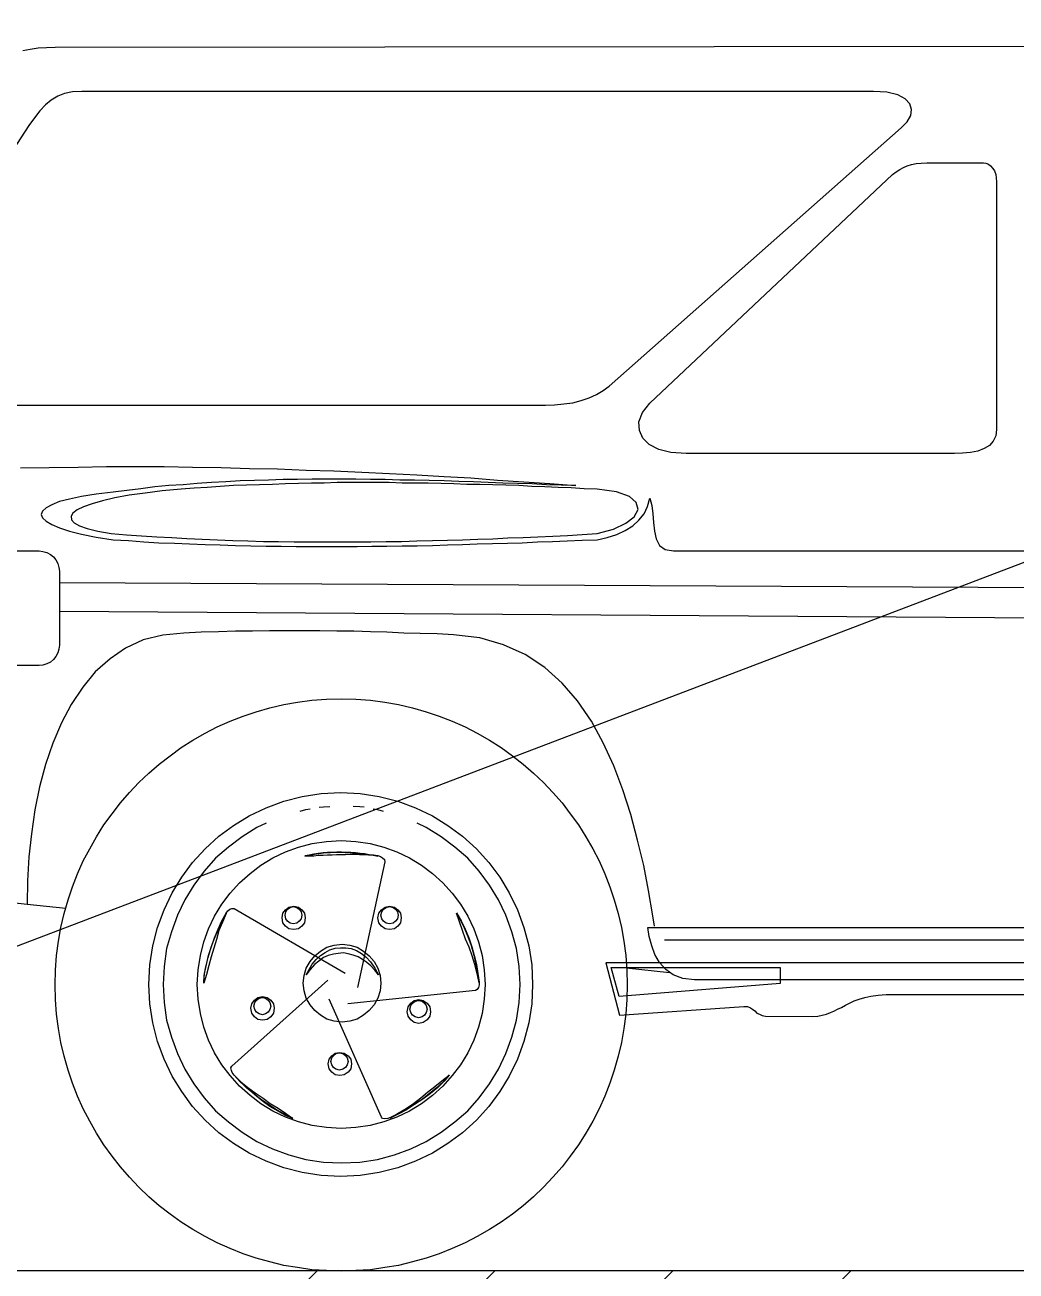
# Model space of a CAD drawing. Header units: millimetres. Extents: x 589 to 1175, y -455 to -172.
# Drawn here: x 613.425 to 614.676, y -194.237 to -192.664 of the extents above; entities that cross this region are included whole.
import ezdxf

# ---------------------------------------------------------------- set-up
doc = ezdxf.new("R2010")
doc.units = ezdxf.units.MM
for name, color, linetype in [('pohled', 4, 'Continuous'), ('SRAFA', 251, 'Continuous'), ('stafaz', 252, 'Continuous'), ('ZDIVO', 1, 'Continuous')]:
    doc.layers.add(name, color=color, linetype=linetype)

# ---------------------------------------------------------------- blocks, each defined once
blk = doc.blocks.new('A$C04E35D7F')
at = {"linetype": 'Continuous'}
for p, q in [((-38.34, 154.1), (-39.27, 153.94)), ((-37.3, 154.26), (-38.34, 154.1)), ((-36.27, 154.32), (-37.3, 154.26)), ((-35.18, 154.37), (-36.27, 154.32)), ((90.37, 154.48), (-35.18, 154.37)), ((-34.85, 148.21), (-35.67, 147.72)), ((-33.98, 148.54), (-34.85, 148.21)), ((-33, 148.76), (-33.98, 148.54)), ((-31.8, 148.81), (-33, 148.76)), ((68.12, 148.81), (-31.8, 148.81)), ((69.81, 148.7), (68.12, 148.81)), ((71.17, 148.37), (69.81, 148.7)), ((72.1, 147.88), (71.17, 148.37)), ((72.7, 147.23), (72.1, 147.88)), ((-37.09, 146.36), (-37.8, 145.48)), ((-36.38, 147.12), (-37.09, 146.36)), ((-35.67, 147.72), (-36.38, 147.12)), ((72.92, 146.52), (72.7, 147.23)), ((72.81, 145.76), (72.92, 146.52)), ((-37.8, 145.48), (-38.5, 144.5)), ((71.61, 144.23), (72.37, 144.99)), ((72.37, 144.99), (72.81, 145.76)), ((-38.5, 144.5), (-58.25, 114.29)), ((34.74, 111.62), (71.61, 144.23)), ((70.52, 138.34), (70.96, 138.67)), ((70.96, 138.67), (71.45, 138.94)), ((71.45, 138.94), (71.89, 139.21)), ((71.89, 139.21), (72.37, 139.43)), ((72.37, 139.43), (72.92, 139.59)), ((72.92, 139.59), (73.52, 139.7)), ((73.52, 139.7), (74.12, 139.76)), ((74.12, 139.76), (74.83, 139.81)), ((74.83, 139.81), (81.98, 139.81)), ((81.98, 139.81), (82.3, 139.76)), ((82.3, 139.76), (82.63, 139.65)), ((82.63, 139.65), (82.9, 139.43)), ((82.9, 139.43), (83.18, 139.1)), ((83.18, 139.1), (83.39, 138.78)), ((83.39, 138.78), (83.56, 138.34)), ((39.87, 109.49), (70.52, 138.34)), ((83.56, 138.34), (83.61, 137.9)), ((83.61, 137.9), (83.66, 137.41)), ((83.66, 137.41), (83.66, 106.16)), ((31.2, 109.81), (32.23, 110.14)), ((32.23, 110.14), (33.16, 110.58)), ((33.16, 110.58), (33.98, 111.07)), ((33.98, 111.07), (34.74, 111.62)), ((-56.67, 109.21), (26.72, 109.21)), ((26.72, 109.21), (27.87, 109.27)), ((27.87, 109.27), (29.02, 109.38)), ((29.02, 109.38), (30.16, 109.54)), ((30.16, 109.54), (31.2, 109.81)), ((38.94, 108.29), (39.87, 109.49)), ((38.51, 107.14), (38.94, 108.29)), ((38.56, 106.05), (38.51, 107.14)), ((39, 105.07), (38.56, 106.05)), ((83.66, 106.16), (83.56, 105.34)), ((39.82, 104.25), (39, 105.07)), ((41.02, 103.65), (39.82, 104.25)), ((82.74, 104.14), (82.08, 103.76)), ((83.23, 104.69), (82.74, 104.14)), ((83.56, 105.34), (83.23, 104.69)), ((42.54, 103.27), (41.02, 103.65)), ((44.45, 103.11), (42.54, 103.27)), ((78.32, 103.11), (44.45, 103.11)), ((79.36, 103.16), (78.32, 103.11)), ((80.34, 103.27), (79.36, 103.16)), ((81.27, 103.43), (80.34, 103.27)), ((82.08, 103.76), (81.27, 103.43)), ((-39.54, 101.31), (-35.94, 101.36)), ((-35.94, 101.36), (-32.29, 101.42)), ((-32.29, 101.42), (-28.69, 101.47)), ((-28.69, 101.47), (-25.03, 101.47)), ((-25.03, 101.47), (-21.43, 101.47)), ((-21.43, 101.47), (-17.83, 101.42)), ((-17.83, 101.42), (-14.23, 101.36)), ((-14.23, 101.36), (-10.64, 101.25)), ((-10.64, 101.25), (-7.09, 101.2)), ((-7.09, 101.2), (-3.49, 101.03)), ((-3.49, 101.03), (0, 100.92)), ((0, 100.92), (3.55, 100.76)), ((3.55, 100.76), (7.04, 100.6)), ((-20.83, 99.07), (-22.58, 98.91)), ((-19.03, 99.18), (-20.83, 99.07)), ((-17.23, 99.34), (-19.03, 99.18)), ((-15.43, 99.45), (-17.23, 99.34)), ((-13.63, 99.56), (-15.43, 99.45)), ((-12.65, 99.07), (-14.34, 98.96)), ((-11.84, 99.67), (-13.63, 99.56)), ((-11.02, 99.13), (-12.65, 99.07)), ((-10.03, 99.72), (-11.84, 99.67)), ((-9.38, 99.18), (-11.02, 99.13)), ((-8.24, 99.78), (-10.03, 99.72)), ((-7.74, 99.23), (-9.38, 99.18)), ((-6.38, 99.83), (-8.24, 99.78)), ((-6.11, 99.29), (-7.74, 99.23)), ((-4.58, 99.83), (-6.38, 99.83)), ((-4.47, 99.34), (-6.11, 99.29)), ((-2.73, 99.89), (-4.58, 99.83)), ((-2.84, 99.4), (-4.47, 99.34)), ((-1.2, 99.4), (-2.84, 99.4)), ((-0.87, 99.89), (-2.73, 99.89)), ((0.44, 99.45), (-1.2, 99.4)), ((0.93, 99.89), (-0.87, 99.89)), ((2.07, 99.45), (0.44, 99.45)), ((2.78, 99.89), (0.93, 99.89)), ((3.71, 99.45), (2.07, 99.45)), ((4.64, 99.83), (2.78, 99.89)), ((5.35, 99.45), (3.71, 99.45)), ((6.49, 99.83), (4.64, 99.83)), ((6.98, 99.45), (5.35, 99.45)), ((8.35, 99.78), (6.49, 99.83)), ((8.62, 99.4), (6.98, 99.45)), ((7.04, 100.6), (10.47, 100.43)), ((10.2, 99.78), (8.35, 99.78)), ((10.25, 99.4), (8.62, 99.4)), ((12.05, 99.72), (10.2, 99.78)), ((11.89, 99.4), (10.25, 99.4)), ((10.47, 100.43), (13.91, 100.22)), ((13.53, 99.34), (11.89, 99.4)), ((13.91, 99.67), (12.05, 99.72)), ((15.16, 99.29), (13.53, 99.34)), ((13.91, 100.22), (17.29, 100.05)), ((15.76, 99.61), (13.91, 99.67)), ((16.8, 99.23), (15.16, 99.29)), ((17.62, 99.56), (15.76, 99.61)), ((18.44, 99.23), (16.8, 99.23)), ((17.29, 100.05), (20.67, 99.78)), ((19.47, 99.45), (17.62, 99.56)), ((20.07, 99.18), (18.44, 99.23)), ((21.33, 99.4), (19.47, 99.45)), ((21.71, 99.13), (20.07, 99.18)), ((20.67, 99.78), (24, 99.56)), ((23.18, 99.34), (21.33, 99.4)), ((23.34, 99.07), (21.71, 99.13)), ((25.04, 99.29), (23.18, 99.34)), ((24.98, 98.96), (23.34, 99.07)), ((24, 99.56), (27.27, 99.34)), ((26.83, 99.18), (25.04, 99.29)), ((28.69, 99.13), (26.83, 99.18)), ((27.27, 99.34), (30.54, 99.07)), ((30.54, 99.07), (28.69, 99.13)), ((-31.85, 97.71), (-33.38, 97.38)), ((-30, 97.98), (-31.85, 97.71)), ((-27.87, 98.25), (-30, 97.98)), ((-27.65, 97.54), (-29.18, 97.16)), ((-26.12, 98.47), (-27.87, 98.25)), ((-25.85, 97.87), (-27.65, 97.54)), ((-24.38, 98.69), (-26.12, 98.47)), ((-23.83, 98.14), (-25.85, 97.87)), ((-22.58, 98.91), (-24.38, 98.69)), ((-21.65, 98.42), (-23.83, 98.14)), ((-19.25, 98.63), (-21.65, 98.42)), ((-17.62, 98.74), (-19.25, 98.63)), ((-15.98, 98.85), (-17.62, 98.74)), ((-14.34, 98.96), (-15.98, 98.85)), ((26.62, 98.91), (24.98, 98.96)), ((28.31, 98.85), (26.62, 98.91)), ((29.94, 98.8), (28.31, 98.85)), ((31.58, 98.69), (29.94, 98.8)), ((33.22, 98.63), (31.58, 98.69)), ((35.67, 98.31), (33.22, 98.63)), ((37.31, 97.71), (35.67, 98.31)), ((38.18, 96.94), (37.31, 97.71)), ((39.6, 96.45), (39.87, 97.49)), ((39.87, 97.49), (40.14, 96.56)), ((-36.32, 96.29), (-36.76, 95.85)), ((-35.61, 96.67), (-36.32, 96.29)), ((-34.63, 97.05), (-35.61, 96.67)), ((-33.38, 97.38), (-34.63, 97.05)), ((-32.4, 96.02), (-32.94, 95.58)), ((-31.58, 96.4), (-32.4, 96.02)), ((-30.49, 96.78), (-31.58, 96.4)), ((-29.18, 97.16), (-30.49, 96.78)), ((37.91, 95.14), (38.4, 96.07)), ((38.4, 96.07), (38.18, 96.94)), ((39.16, 95.53), (39.6, 96.45)), ((40.14, 96.56), (40.25, 95.53)), ((-36.76, 95.85), (-36.92, 95.42)), ((-36.92, 95.42), (-36.76, 95.03)), ((-36.76, 95.03), (-36.32, 94.6)), ((-36.32, 94.6), (-35.61, 94.16)), ((-32.94, 95.58), (-33.16, 95.2)), ((-33.16, 95.2), (-33.11, 94.76)), ((-33.11, 94.76), (-32.78, 94.38)), ((-32.78, 94.38), (-32.12, 94)), ((36.87, 94.33), (37.91, 95.14)), ((37.74, 94), (38.51, 94.71)), ((38.51, 94.71), (39.16, 95.53)), ((40.25, 95.53), (40.36, 94.43)), ((40.36, 94.43), (40.47, 93.34)), ((-35.61, 94.16), (-34.63, 93.73)), ((-34.63, 93.73), (-33.38, 93.34)), ((-33.38, 93.34), (-31.85, 92.96)), ((-32.12, 94), (-31.14, 93.67)), ((-31.85, 92.96), (-30, 92.58)), ((-31.14, 93.67), (-29.78, 93.34)), ((-29.78, 93.34), (-28.09, 93.02)), ((-28.09, 93.02), (-26.18, 92.85)), ((-26.18, 92.85), (-24.27, 92.74)), ((27.65, 92.69), (29.51, 92.8)), ((29.51, 92.8), (31.36, 92.91)), ((31.36, 92.91), (33.22, 93.02)), ((33.22, 93.02), (35.29, 93.56)), ((34.52, 92.53), (35.72, 92.91)), ((35.29, 93.56), (36.87, 94.33)), ((35.72, 92.91), (36.76, 93.4)), ((36.76, 93.4), (37.74, 94)), ((40.47, 93.34), (40.69, 92.36)), ((-30, 92.58), (-27.87, 92.25)), ((-27.87, 92.25), (-25.91, 92.14)), ((-25.91, 92.14), (-24, 91.98)), ((-24.27, 92.74), (-22.36, 92.63)), ((-24, 91.98), (-22.09, 91.87)), ((-22.36, 92.63), (-20.45, 92.53)), ((-22.09, 91.87), (-20.12, 91.82)), ((-20.45, 92.53), (-18.54, 92.42)), ((-20.12, 91.82), (-18.22, 91.71)), ((-18.54, 92.42), (-16.63, 92.31)), ((-18.22, 91.71), (-16.25, 91.65)), ((-16.63, 92.31), (-14.67, 92.25)), ((-16.25, 91.65), (-14.34, 91.6)), ((-14.67, 92.25), (-12.76, 92.14)), ((-14.34, 91.6), (-12.43, 91.54)), ((-12.76, 92.14), (-10.85, 92.09)), ((-12.43, 91.54), (-10.47, 91.49)), ((-10.85, 92.09), (-8.89, 92.03)), ((-10.47, 91.49), (-8.56, 91.43)), ((-8.89, 92.03), (-6.98, 92.03)), ((-8.56, 91.43), (-6.65, 91.43)), ((-6.98, 92.03), (-5.02, 91.98)), ((-6.65, 91.43), (-4.74, 91.38)), ((-5.02, 91.98), (-3.05, 91.98)), ((-4.74, 91.38), (-2.84, 91.38)), ((-3.05, 91.98), (-1.14, 91.98)), ((-2.84, 91.38), (-0.93, 91.38)), ((-1.14, 91.98), (0.82, 91.98)), ((-0.93, 91.38), (0.98, 91.38)), ((0.82, 91.98), (2.73, 91.98)), ((0.98, 91.38), (2.94, 91.38)), ((2.73, 91.98), (4.69, 91.98)), ((2.94, 91.38), (4.8, 91.43)), ((4.69, 91.98), (6.6, 92.03)), ((4.8, 91.43), (6.71, 91.43)), ((6.6, 92.03), (8.56, 92.03)), ((6.71, 91.43), (8.62, 91.49)), ((8.56, 92.03), (10.47, 92.09)), ((8.62, 91.49), (10.53, 91.49)), ((10.47, 92.09), (12.44, 92.14)), ((10.53, 91.49), (12.44, 91.54)), ((12.44, 92.14), (14.34, 92.2)), ((12.44, 91.54), (14.34, 91.6)), ((14.34, 92.2), (16.25, 92.25)), ((14.34, 91.6), (16.25, 91.65)), ((16.25, 92.25), (18.16, 92.31)), ((16.25, 91.65), (18.11, 91.71)), ((18.11, 91.71), (20.02, 91.76)), ((18.16, 92.31), (20.07, 92.36)), ((20.02, 91.76), (21.93, 91.82)), ((20.07, 92.36), (21.98, 92.47)), ((21.93, 91.82), (23.78, 91.87)), ((21.98, 92.47), (23.89, 92.53)), ((23.78, 91.87), (25.69, 91.98)), ((23.89, 92.53), (25.74, 92.63)), ((25.69, 91.98), (27.6, 92.03)), ((25.74, 92.63), (27.65, 92.69)), ((27.6, 92.03), (29.45, 92.09)), ((29.45, 92.09), (31.36, 92.2)), ((31.36, 92.2), (33.22, 92.25)), ((33.22, 92.25), (34.52, 92.53)), ((40.69, 92.36), (41.12, 91.54)), ((41.12, 91.54), (41.83, 91)), ((-49.3, 90.83), (-37.2, 90.83)), ((-37.2, 90.83), (-36.71, 90.78)), ((-36.71, 90.78), (-36.21, 90.62)), ((-36.21, 90.62), (-35.78, 90.4)), ((-35.78, 90.4), (-35.4, 90.07)), ((-35.4, 90.07), (-35.07, 89.69)), ((-35.07, 89.69), (-34.85, 89.25)), ((41.83, 91), (42.87, 90.83)), ((42.87, 90.83), (297.68, 90.83)), ((-34.85, 89.25), (-34.69, 88.76)), ((-34.69, 88.76), (-34.63, 88.27)), ((-34.63, 88.27), (-34.63, 78.94)), ((-34.63, 86.87), (298.5, 85.11)), ((292.12, 81.01), (-34.63, 83.2)), ((-21.6, 80.2), (-24.05, 79.6)), ((-18.92, 80.47), (-21.6, 80.2)), ((-16.74, 80.58), (-18.92, 80.47)), ((-14.56, 80.64), (-16.74, 80.58)), ((-12.43, 80.69), (-14.56, 80.64)), ((-10.25, 80.69), (-12.43, 80.69)), ((-8.13, 80.74), (-10.25, 80.69)), ((-6, 80.74), (-8.13, 80.74)), ((-3.87, 80.74), (-6, 80.74)), ((-1.75, 80.74), (-3.87, 80.74)), ((0.38, 80.69), (-1.75, 80.74)), ((2.51, 80.69), (0.38, 80.69)), ((4.64, 80.64), (2.51, 80.69)), ((6.71, 80.58), (4.64, 80.64)), ((8.84, 80.47), (6.71, 80.58)), ((10.91, 80.42), (8.84, 80.47)), ((13.04, 80.36), (10.91, 80.42)), ((15.11, 80.25), (13.04, 80.36)), ((18.44, 79.87), (15.11, 80.25)), ((-34.63, 78.94), (-34.69, 78.45)), ((-24.05, 79.6), (-26.29, 78.56)), ((21.43, 79), (18.44, 79.87)), ((24.16, 77.75), (21.43, 79)), ((-35.4, 77.14), (-35.78, 76.82)), ((-35.07, 77.53), (-35.4, 77.14)), ((-34.85, 77.96), (-35.07, 77.53)), ((-34.69, 78.45), (-34.85, 77.96)), ((-28.25, 77.2), (-30.11, 75.56)), ((-26.29, 78.56), (-28.25, 77.2)), ((26.62, 76.11), (24.16, 77.75)), ((-37.2, 76.38), (-49.3, 76.38)), ((-36.71, 76.44), (-37.2, 76.38)), ((-36.21, 76.6), (-36.71, 76.44)), ((-35.78, 76.82), (-36.21, 76.6)), ((-30.11, 75.56), (-31.69, 73.65)), ((28.8, 74.15), (26.62, 76.11)), ((30.76, 71.91), (28.8, 74.15)), ((-31.69, 73.65), (-33.16, 71.47)), ((-33.16, 71.47), (-34.36, 69.13)), ((-9.82, 70.55), (-8.07, 71.04)), ((-8.07, 71.04), (-6.33, 71.47)), ((-6.33, 71.47), (-4.58, 71.75)), ((-4.58, 71.75), (-2.78, 72.02)), ((-2.78, 72.02), (-0.93, 72.13)), ((-0.93, 72.13), (0.93, 72.18)), ((0.93, 72.18), (2.78, 72.13)), ((2.78, 72.13), (4.64, 72.02)), ((4.64, 72.02), (6.44, 71.75)), ((6.44, 71.75), (8.18, 71.47)), ((8.18, 71.47), (9.93, 71.04)), ((9.93, 71.04), (11.67, 70.55)), ((32.51, 69.35), (30.76, 71.91)), ((-14.72, 68.64), (-13.09, 69.35)), ((-13.09, 69.35), (-11.45, 70)), ((-11.45, 70), (-9.82, 70.55)), ((11.67, 70.55), (13.31, 70)), ((13.31, 70), (14.95, 69.35)), ((14.95, 69.35), (16.58, 68.64)), ((33.98, 66.62), (32.51, 69.35)), ((-34.36, 69.13), (-35.45, 66.56)), ((-17.78, 66.95), (-16.25, 67.82)), ((-16.25, 67.82), (-14.72, 68.64)), ((16.58, 68.64), (18.11, 67.82)), ((18.11, 67.82), (19.64, 66.95)), ((-35.45, 66.56), (-36.38, 63.89)), ((-19.25, 66.02), (-17.78, 66.95)), ((19.64, 66.95), (21.11, 66.02)), ((35.34, 63.73), (33.98, 66.62)), ((-22.03, 63.95), (-20.67, 64.98)), ((-20.67, 64.98), (-19.25, 66.02)), ((21.11, 66.02), (22.53, 64.98)), ((22.53, 64.98), (23.89, 63.95)), ((-36.38, 63.89), (-37.14, 61.05)), ((-23.34, 62.8), (-22.03, 63.95)), ((23.89, 63.95), (25.2, 62.8)), ((36.49, 60.67), (35.34, 63.73)), ((-25.8, 60.35), (-24.6, 61.6)), ((-24.6, 61.6), (-23.34, 62.8)), ((25.2, 62.8), (26.45, 61.6)), ((26.45, 61.6), (27.65, 60.35)), ((-37.14, 61.05), (-37.74, 58.17)), ((-26.94, 59.04), (-25.8, 60.35)), ((-6.33, 59.26), (-3.98, 59.85)), ((-3.98, 59.85), (-1.58, 60.24)), ((-1.58, 60.24), (0.87, 60.35)), ((0.87, 60.35), (3.33, 60.24)), ((3.33, 60.24), (5.73, 59.85)), ((5.73, 59.85), (8.07, 59.26)), ((27.65, 60.35), (28.8, 59.04)), ((37.47, 57.56), (36.49, 60.67)), ((-27.98, 57.67), (-26.94, 59.04)), ((-10.69, 57.4), (-8.56, 58.44)), ((-8.56, 58.44), (-6.33, 59.26)), ((-4.25, 58), (-3.54, 58.22)), ((-3.54, 58.22), (-3, 58.28)), ((-3, 58.28), (-3, 58.28)), ((-1.85, 58.49), (-1.31, 58.55)), ((-1.31, 58.55), (-0.49, 58.6)), ((-0.49, 58.6), (-0.49, 58.6)), ((3.27, 58.55), (2.46, 58.6)), ((2.46, 58.6), (2.46, 58.6)), ((3.82, 58.49), (3.27, 58.55)), ((4.96, 58.28), (5.51, 58.22)), ((5.51, 58.22), (6.22, 58)), ((8.07, 59.26), (10.31, 58.44)), ((10.31, 58.44), (12.44, 57.4)), ((28.8, 59.04), (29.84, 57.67)), ((-37.74, 58.17), (-38.18, 55.16)), ((-29.02, 56.26), (-27.98, 57.67)), ((-12.65, 56.2), (-10.69, 57.4)), ((6.22, 58), (6.22, 58)), ((12.44, 57.4), (14.4, 56.2)), ((29.84, 57.67), (30.87, 56.26)), ((38.34, 54.35), (37.47, 57.56)), ((-38.18, 55.16), (-38.5, 52.22)), ((-29.94, 54.78), (-29.02, 56.26)), ((-14.51, 54.84), (-12.65, 56.2)), ((-9.71, 55.93), (-11.56, 54.78)), ((-8.56, 56.47), (-9.71, 55.93)), ((11.67, 55.93), (10.53, 56.47)), ((10.53, 56.47), (10.53, 56.47)), ((13.53, 54.78), (11.67, 55.93)), ((14.4, 56.2), (16.25, 54.84)), ((30.87, 56.26), (31.8, 54.78)), ((-30.81, 53.26), (-29.94, 54.78)), ((-16.25, 53.26), (-14.51, 54.84)), ((-13.31, 53.47), (-14.94, 52.06)), ((-11.56, 54.78), (-13.31, 53.47)), ((-6.11, 52.87), (-4.47, 53.47)), ((-4.47, 53.47), (-2.73, 53.91)), ((-2.73, 53.91), (-0.93, 54.18)), ((-0.93, 54.18), (0.93, 54.29)), ((0.93, 54.29), (2.78, 54.18)), ((2.78, 54.18), (4.58, 53.91)), ((4.58, 53.91), (6.33, 53.47)), ((6.33, 53.47), (7.96, 52.87)), ((15.27, 53.47), (13.53, 54.78)), ((16.91, 52.06), (15.27, 53.47)), ((16.25, 54.84), (18, 53.26)), ((31.8, 54.78), (32.67, 53.26)), ((39.11, 51.13), (38.34, 54.35)), ((-38.5, 52.22), (-38.67, 49.22)), ((-31.63, 51.73), (-30.81, 53.26)), ((-17.83, 51.51), (-16.25, 53.26)), ((-14.94, 52.06), (-16.36, 50.42)), ((-9.22, 51.19), (-7.69, 52.11)), ((-7.69, 52.11), (-6.11, 52.87)), ((-3.65, 52.39), (-3.11, 52.49)), ((-3.65, 52.33), (-3.16, 52.44)), ((-3.11, 52.33), (-3.65, 52.33)), ((-3.16, 52.44), (-2.67, 52.55)), ((-3.11, 52.49), (-2.51, 52.6)), ((-2.51, 52.33), (-3.11, 52.33)), ((-2.67, 52.55), (-2.18, 52.6)), ((-2.51, 52.6), (-1.96, 52.71)), ((-1.96, 52.39), (-2.51, 52.33)), ((-2.18, 52.6), (-1.58, 52.71)), ((-1.96, 52.71), (-1.36, 52.77)), ((-1.36, 52.39), (-1.96, 52.39)), ((-1.58, 52.71), (-1.03, 52.77)), ((-1.36, 52.77), (-0.82, 52.82)), ((-0.82, 52.44), (-1.36, 52.39)), ((-1.03, 52.77), (-0.44, 52.77)), ((-0.82, 52.82), (-0.22, 52.82)), ((-0.22, 52.44), (-0.82, 52.44)), ((-0.44, 52.77), (0.17, 52.82)), ((-0.22, 52.82), (0.38, 52.87)), ((0.33, 52.49), (-0.22, 52.44)), ((0.17, 52.82), (0.82, 52.82)), ((0.93, 52.49), (0.33, 52.49)), ((0.38, 52.87), (0.98, 52.87)), ((0.82, 52.82), (1.42, 52.77)), ((1.47, 52.49), (0.93, 52.49)), ((0.98, 52.87), (1.58, 52.82)), ((1.42, 52.77), (2.02, 52.77)), ((2.07, 52.55), (1.47, 52.49)), ((1.58, 52.82), (2.13, 52.82)), ((2.02, 52.77), (2.67, 52.71)), ((2.62, 52.55), (2.07, 52.55)), ((2.13, 52.82), (2.73, 52.77)), ((3.22, 52.49), (2.62, 52.55)), ((2.67, 52.71), (3.27, 52.66)), ((2.73, 52.77), (3.33, 52.71)), ((3.82, 52.49), (3.22, 52.49)), ((3.27, 52.66), (3.87, 52.6)), ((3.33, 52.71), (3.87, 52.66)), ((4.36, 52.44), (3.82, 52.49)), ((3.87, 52.66), (4.47, 52.55)), ((3.87, 52.6), (4.47, 52.55)), ((4.96, 52.39), (4.36, 52.44)), ((4.47, 52.55), (5.02, 52.44)), ((4.47, 52.55), (5.02, 52.49)), ((5.56, 52.33), (4.96, 52.39)), ((5.02, 52.49), (5.56, 52.39)), ((5.02, 52.44), (5.56, 52.33)), ((5.56, 52.39), (5.89, 52.28)), ((5.89, 52.28), (6.16, 52.11)), ((6.16, 52.11), (6.38, 51.9)), ((6.38, 51.9), (6.44, 51.62)), ((7.96, 52.87), (9.55, 52.11)), ((9.55, 52.11), (11.07, 51.19)), ((18.33, 50.42), (16.91, 52.06)), ((18, 53.26), (19.58, 51.51)), ((32.67, 53.26), (33.49, 51.73)), ((-32.34, 50.1), (-31.63, 51.73)), ((-19.2, 49.66), (-17.83, 51.51)), ((-16.36, 50.42), (-17.67, 48.68)), ((-10.58, 50.15), (-9.22, 51.19)), ((6.44, 51.62), (3, 35.75)), ((11.07, 51.19), (12.44, 50.15)), ((19.64, 48.68), (18.33, 50.42)), ((19.58, 51.51), (20.94, 49.66)), ((33.49, 51.73), (34.2, 50.1)), ((39.71, 47.97), (39.11, 51.13)), ((-38.67, 49.22), (-38.72, 46.28)), ((-33, 48.46), (-32.34, 50.1)), ((-20.4, 47.7), (-19.2, 49.66)), ((-13.09, 47.64), (-11.89, 48.95)), ((-11.89, 48.95), (-10.58, 50.15)), ((12.44, 50.15), (13.75, 48.95)), ((13.75, 48.95), (14.95, 47.64)), ((20.94, 49.66), (22.14, 47.7)), ((34.2, 50.1), (34.85, 48.46)), ((-33.54, 46.82), (-33, 48.46)), ((-21.43, 45.57), (-20.4, 47.7)), ((-17.67, 48.68), (-18.82, 46.82)), ((-14.13, 46.28), (-13.09, 47.64)), ((14.95, 47.64), (15.98, 46.28)), ((20.78, 46.82), (19.64, 48.68)), ((22.14, 47.7), (23.18, 45.57)), ((34.85, 48.46), (35.4, 46.82)), ((40.25, 44.8), (39.71, 47.97)), ((-38.72, 46.28), (-33.84, 45.76)), ((-34.03, 45.08), (-33.54, 46.82)), ((-18.82, 46.82), (-19.74, 44.86)), ((-15.05, 44.75), (-14.13, 46.28)), ((-13.36, 45.41), (-13.14, 45.62)), ((-13.14, 45.62), (-12.87, 45.73)), ((-12.87, 45.73), (-12.6, 45.73)), ((-12.6, 45.73), (1.42, 37.55)), ((-6.11, 45.57), (-5.67, 45.89)), ((-6.05, 45.3), (-5.84, 45.62)), ((-5.84, 45.62), (-5.51, 45.84)), ((-5.67, 45.89), (-5.07, 46)), ((-5.51, 45.84), (-5.13, 45.95)), ((-5.13, 45.95), (-4.69, 45.84)), ((-5.07, 46), (-4.47, 45.89)), ((-4.69, 45.84), (-4.36, 45.62)), ((-4.47, 45.89), (-4.04, 45.57)), ((-4.36, 45.62), (-4.14, 45.3)), ((6, 45.57), (6.49, 45.89)), ((6.06, 45.3), (6.27, 45.62)), ((6.27, 45.62), (6.6, 45.84)), ((6.49, 45.89), (7.04, 46)), ((6.6, 45.84), (7.04, 45.95)), ((7.04, 46), (7.64, 45.89)), ((7.04, 45.95), (7.47, 45.84)), ((7.47, 45.84), (7.8, 45.62)), ((7.64, 45.89), (8.07, 45.57)), ((7.8, 45.62), (8.02, 45.3)), ((15.98, 46.28), (16.91, 44.75)), ((21.71, 44.86), (20.78, 46.82)), ((35.4, 46.82), (35.89, 45.08)), ((-34.47, 43.33), (-34.03, 45.08)), ((-22.25, 43.33), (-21.43, 45.57)), ((-19.74, 44.86), (-20.51, 42.79)), ((-15.82, 43.17), (-15.05, 44.75)), ((-14.62, 43.11), (-14.13, 44.15)), ((-14.62, 43.01), (-14.13, 44.1)), ((-14.13, 44.15), (-13.58, 45.13)), ((-14.13, 44.1), (-13.58, 45.08)), ((-13.58, 45.08), (-14.07, 43.99)), ((-13.58, 45.13), (-13.36, 45.41)), ((-6.54, 44.53), (-6.43, 45.13)), ((-6.43, 43.93), (-6.54, 44.53)), ((-6.43, 45.13), (-6.11, 45.57)), ((-6.16, 44.86), (-6.05, 45.3)), ((-6.05, 44.42), (-6.16, 44.86)), ((-5.84, 44.1), (-6.05, 44.42)), ((-5.51, 43.88), (-5.84, 44.1)), ((-4.36, 44.1), (-4.69, 43.88)), ((-4.14, 44.42), (-4.36, 44.1)), ((-4.14, 45.3), (-4.04, 44.86)), ((-4.04, 44.86), (-4.14, 44.42)), ((-4.04, 45.57), (-3.71, 45.13)), ((-3.71, 45.13), (-3.6, 44.53)), ((-3.6, 44.53), (-3.71, 43.93)), ((5.56, 44.53), (5.67, 45.13)), ((5.67, 43.93), (5.56, 44.53)), ((5.67, 45.13), (6, 45.57)), ((5.95, 44.86), (6.06, 45.3)), ((6.06, 44.42), (5.95, 44.86)), ((6.27, 44.1), (6.06, 44.42)), ((6.6, 43.88), (6.27, 44.1)), ((7.8, 44.1), (7.47, 43.88)), ((8.02, 44.42), (7.8, 44.1)), ((8.02, 45.3), (8.13, 44.86)), ((8.13, 44.86), (8.02, 44.42)), ((8.07, 45.57), (8.4, 45.13)), ((8.4, 45.13), (8.51, 44.53)), ((8.51, 44.53), (8.4, 43.93)), ((15.49, 45.19), (16.09, 44.15)), ((15.49, 45.13), (15.98, 44.26)), ((15.87, 44.04), (15.49, 45.13)), ((16.25, 42.95), (15.87, 44.04)), ((15.98, 44.26), (16.47, 43.28)), ((16.09, 44.15), (16.58, 43.11)), ((16.91, 44.75), (17.67, 43.17)), ((22.47, 42.79), (21.71, 44.86)), ((23.18, 45.57), (24, 43.33)), ((35.89, 45.08), (36.32, 43.33)), ((40.47, 43.49), (40.25, 44.8)), ((-34.74, 41.59), (-34.47, 43.33)), ((-22.85, 40.99), (-22.25, 43.33)), ((-20.51, 42.79), (-21.11, 40.66)), ((-16.42, 41.53), (-15.82, 43.17)), ((-15.11, 41.86), (-14.62, 43.01)), ((-15.05, 42.02), (-14.62, 43.11)), ((-14.51, 42.95), (-14.83, 41.81)), ((-14.07, 43.99), (-14.51, 42.95)), ((-6.11, 43.49), (-6.43, 43.93)), ((-5.67, 43.17), (-6.11, 43.49)), ((-5.07, 43.06), (-5.67, 43.17)), ((-5.13, 43.77), (-5.51, 43.88)), ((-4.69, 43.88), (-5.13, 43.77)), ((-4.47, 43.17), (-5.07, 43.06)), ((-4.04, 43.49), (-4.47, 43.17)), ((-3.71, 43.93), (-4.04, 43.49)), ((6, 43.49), (5.67, 43.93)), ((6.49, 43.17), (6, 43.49)), ((7.04, 43.06), (6.49, 43.17)), ((7.04, 43.77), (6.6, 43.88)), ((7.47, 43.88), (7.04, 43.77)), ((7.64, 43.17), (7.04, 43.06)), ((8.07, 43.49), (7.64, 43.17)), ((8.4, 43.93), (8.07, 43.49)), ((16.63, 41.86), (16.25, 42.95)), ((16.47, 43.28), (16.91, 42.19)), ((16.58, 43.11), (17.02, 42.02)), ((17.67, 43.17), (18.27, 41.53)), ((23.07, 40.66), (22.47, 42.79)), ((24, 43.33), (24.6, 40.99)), ((36.32, 43.33), (36.6, 41.59)), ((39.65, 43.33), (201.2, 43.33)), ((39.82, 42.19), (39.65, 43.33)), ((-35.01, 39.79), (-34.74, 41.59)), ((-23.23, 38.59), (-22.85, 40.99)), ((-16.85, 39.79), (-16.42, 41.53)), ((-15.82, 39.79), (-15.43, 40.93)), ((-15.54, 40.72), (-15.11, 41.86)), ((-15.43, 40.93), (-15.05, 42.02)), ((-14.83, 41.81), (-15.16, 40.72)), ((-0.87, 40.82), (0.06, 41.1)), ((0.06, 41.1), (1.04, 41.2)), ((1.04, 41.2), (2.02, 41.1)), ((2.02, 41.1), (2.94, 40.82)), ((17.07, 40.82), (16.63, 41.86)), ((16.91, 42.19), (17.35, 41.04)), ((17.02, 42.02), (17.4, 40.88)), ((17.35, 41.04), (17.67, 39.84)), ((18.27, 41.53), (18.71, 39.79)), ((24.6, 40.99), (24.98, 38.59)), ((36.6, 41.59), (36.87, 39.79)), ((40.14, 40.99), (39.82, 42.19)), ((40.52, 39.9), (40.14, 40.99)), ((41.72, 41.75), (198.8, 41.75)), ((-35.12, 37.93), (-35.01, 39.79)), ((-21.11, 40.66), (-21.43, 38.42)), ((-17.12, 37.99), (-16.85, 39.79)), ((-16.14, 38.37), (-15.87, 39.52)), ((-16.09, 38.64), (-15.82, 39.79)), ((-15.87, 39.52), (-15.54, 40.72)), ((-15.49, 39.62), (-15.76, 38.53)), ((-15.16, 40.72), (-15.49, 39.62)), ((-3, 39.02), (-2.4, 39.73)), ((-2.4, 39.73), (-1.69, 40.33)), ((-2.23, 39.3), (-1.69, 39.79)), ((-1.31, 39.52), (-1.91, 39.08)), ((-1.69, 40.33), (-0.87, 40.82)), ((-1.69, 39.79), (-1.09, 40.17)), ((-0.71, 39.79), (-1.31, 39.52)), ((-1.09, 40.17), (-0.49, 40.5)), ((-0.05, 39.95), (-0.71, 39.79)), ((-0.49, 40.5), (0.17, 40.72)), ((0.55, 40.06), (-0.05, 39.95)), ((0.17, 40.72), (0.82, 40.77)), ((1.2, 40.11), (0.55, 40.06)), ((0.82, 40.77), (1.53, 40.77)), ((1.8, 40), (1.2, 40.11)), ((1.53, 40.77), (2.18, 40.66)), ((2.46, 39.84), (1.8, 40)), ((2.18, 40.66), (2.84, 40.44)), ((3.05, 39.62), (2.46, 39.84)), ((2.84, 40.44), (3.49, 40.06)), ((2.94, 40.82), (3.76, 40.33)), ((3.6, 39.3), (3.05, 39.62)), ((3.49, 40.06), (4.09, 39.57)), ((3.76, 40.33), (4.47, 39.73)), ((4.09, 39.57), (4.64, 38.97)), ((4.47, 39.73), (5.07, 39.02)), ((17.45, 39.73), (17.07, 40.82)), ((17.4, 40.88), (17.73, 39.79)), ((17.78, 38.64), (17.45, 39.73)), ((17.67, 39.84), (17.94, 38.64)), ((17.73, 39.79), (18, 38.64)), ((18.71, 39.79), (18.98, 37.99)), ((23.4, 38.42), (23.07, 40.66)), ((36.87, 39.79), (36.98, 37.93)), ((41.12, 38.91), (40.52, 39.9)), ((-35.18, 36.08), (-35.12, 37.93)), ((-23.34, 36.13), (-23.23, 38.59)), ((-21.43, 38.42), (-21.54, 36.13)), ((-17.23, 36.13), (-17.12, 37.99)), ((-16.36, 37.28), (-16.14, 38.37)), ((-16.31, 37.5), (-16.09, 38.64)), ((-15.76, 38.53), (-16.09, 37.39)), ((-3.76, 37.28), (-3.49, 38.21)), ((-3.49, 38.21), (-3, 39.02)), ((-3.49, 37.33), (-3.11, 38.04)), ((-3, 38.04), (-3.49, 37.33)), ((-3.11, 38.04), (-2.73, 38.7)), ((-2.45, 38.64), (-3, 38.04)), ((-2.73, 38.7), (-2.23, 39.3)), ((-1.91, 39.08), (-2.45, 38.64)), ((4.15, 38.91), (3.6, 39.3)), ((4.69, 38.48), (4.15, 38.91)), ((4.64, 38.97), (5.18, 38.21)), ((5.18, 37.93), (4.69, 38.48)), ((5.07, 39.02), (5.56, 38.21)), ((5.18, 38.21), (5.62, 37.33)), ((5.62, 37.33), (5.18, 37.93)), ((5.56, 38.21), (5.84, 37.28)), ((18.11, 37.5), (17.78, 38.64)), ((17.94, 38.64), (18.16, 37.5)), ((18, 38.64), (18.16, 37.5)), ((18.98, 37.99), (19.09, 36.13)), ((23.51, 36.13), (23.4, 38.42)), ((24.98, 38.59), (25.09, 36.13)), ((205.18, 38.86), (34.31, 38.86)), ((34.31, 38.86), (36.05, 32.26)), ((35.02, 38.26), (56.34, 38.26)), ((36, 34.61), (35.02, 38.26)), ((36.96, 38.24), (42.38, 37.66)), ((36.98, 37.93), (37.03, 36.08)), ((41.89, 38.04), (41.12, 38.91)), ((42.81, 37.33), (41.89, 38.04)), ((56.34, 38.26), (56.34, 36.24)), ((-16.42, 36.35), (-16.31, 37.5)), ((-16.09, 37.39), (-16.42, 36.3)), ((-16.42, 36.3), (-16.36, 37.28)), ((-12.87, 25.83), (-0.76, 36.68)), ((-3.87, 36.3), (-3.76, 37.28)), ((-3.76, 35.31), (-3.87, 36.3)), ((5.84, 37.28), (5.95, 36.3)), ((5.95, 36.3), (5.84, 35.31)), ((18.33, 36.35), (18.11, 37.5)), ((18.16, 37.5), (18.33, 36.35)), ((18.16, 37.5), (18.33, 36.41)), ((18.33, 36.41), (18.33, 36.08)), ((56.34, 36.24), (36, 34.61)), ((42.38, 37.66), (42.38, 37.66)), ((44.07, 36.9), (42.81, 37.33)), ((45.54, 36.73), (44.07, 36.9)), ((196.78, 36.73), (45.54, 36.73)), ((-35.12, 34.22), (-35.18, 36.08)), ((-23.23, 33.68), (-23.34, 36.13)), ((-21.54, 36.13), (-21.43, 33.84)), ((-17.12, 34.28), (-17.23, 36.13)), ((-9.6, 34.5), (-9, 34.61)), ((-9, 34.61), (-8.4, 34.5)), ((-3.49, 34.39), (-3.76, 35.31)), ((17.89, 35.37), (1.75, 33.68)), ((5.84, 35.31), (5.56, 34.39)), ((18.11, 35.48), (17.89, 35.37)), ((18.27, 35.75), (18.11, 35.48)), ((18.33, 36.08), (18.27, 35.75)), ((19.09, 36.13), (18.98, 34.28)), ((23.4, 33.84), (23.51, 36.13)), ((25.09, 36.13), (24.98, 33.68)), ((37.03, 36.08), (36.98, 34.22)), ((67.03, 34.5), (67.79, 34.66)), ((67.79, 34.66), (68.72, 34.77)), ((68.72, 34.77), (69.7, 34.88)), ((69.7, 34.88), (70.85, 34.88)), ((70.85, 34.88), (124.95, 34.88)), ((-35.01, 32.37), (-35.12, 34.22)), ((-22.85, 31.28), (-23.23, 33.68)), ((-21.43, 33.84), (-21.11, 31.61)), ((-16.85, 32.48), (-17.12, 34.28)), ((-10.47, 33.13), (-10.36, 33.68)), ((-10.36, 32.53), (-10.47, 33.13)), ((-10.36, 33.68), (-10.03, 34.17)), ((-10.09, 33.41), (-9.98, 33.84)), ((-9.98, 32.97), (-10.09, 33.41)), ((-10.03, 34.17), (-9.6, 34.5)), ((-9.98, 33.84), (-9.76, 34.17)), ((-9.76, 34.17), (-9.44, 34.39)), ((-9.44, 34.39), (-9, 34.5)), ((-9, 34.5), (-8.62, 34.39)), ((-8.62, 34.39), (-8.29, 34.17)), ((-8.4, 34.5), (-7.96, 34.17)), ((-8.29, 34.17), (-8.07, 33.84)), ((-8.07, 33.84), (-7.96, 33.41)), ((-7.96, 33.41), (-8.07, 32.97)), ((-7.96, 34.17), (-7.63, 33.68)), ((-7.63, 33.68), (-7.53, 33.13)), ((-7.53, 33.13), (-7.63, 32.53)), ((-3, 33.57), (-3.49, 34.39)), ((-2.4, 32.86), (-3, 33.57)), ((6, 19.39), (-0.6, 34.28)), ((5.07, 33.57), (4.47, 32.86)), ((5.56, 34.39), (5.07, 33.57)), ((9.27, 32.7), (9.38, 33.3)), ((9.38, 33.3), (9.71, 33.79)), ((9.6, 33.02), (9.71, 33.46)), ((9.71, 32.59), (9.6, 33.02)), ((9.71, 33.79), (10.15, 34.12)), ((9.71, 33.46), (9.93, 33.79)), ((9.93, 33.79), (10.25, 34.01)), ((10.15, 34.12), (10.74, 34.22)), ((10.25, 34.01), (10.69, 34.12)), ((10.69, 34.12), (11.13, 34.01)), ((10.74, 34.22), (11.29, 34.12)), ((11.13, 34.01), (11.45, 33.79)), ((11.29, 34.12), (11.78, 33.79)), ((11.45, 33.79), (11.67, 33.46)), ((11.67, 33.46), (11.78, 33.02)), ((11.78, 33.02), (11.67, 32.59)), ((11.78, 33.79), (12.11, 33.3)), ((12.11, 33.3), (12.22, 32.7)), ((18.98, 34.28), (18.71, 32.48)), ((23.07, 31.61), (23.4, 33.84)), ((24.98, 33.68), (24.6, 31.28)), ((36.05, 32.26), (51.76, 33.35)), ((36.98, 34.22), (36.87, 32.37)), ((51.76, 33.35), (52.2, 33.35)), ((52.2, 33.35), (52.58, 33.19)), ((52.58, 33.19), (52.85, 33.02)), ((52.85, 33.02), (53.12, 32.81)), ((63.1, 32.75), (63.59, 33.02)), ((63.59, 33.02), (64.09, 33.24)), ((64.09, 33.24), (64.58, 33.51)), ((64.58, 33.51), (65.07, 33.79)), ((65.07, 33.79), (65.67, 34.06)), ((65.67, 34.06), (66.32, 34.28)), ((66.32, 34.28), (67.03, 34.5)), ((-34.74, 30.57), (-35.01, 32.37)), ((-21.11, 31.61), (-20.51, 29.48)), ((-16.42, 30.73), (-16.85, 32.48)), ((-10.03, 32.04), (-10.36, 32.53)), ((-9.6, 31.72), (-10.03, 32.04)), ((-9.76, 32.64), (-9.98, 32.97)), ((-9.44, 32.42), (-9.76, 32.64)), ((-9, 31.61), (-9.6, 31.72)), ((-9, 32.31), (-9.44, 32.42)), ((-8.62, 32.42), (-9, 32.31)), ((-8.4, 31.72), (-9, 31.61)), ((-8.29, 32.64), (-8.62, 32.42)), ((-7.96, 32.04), (-8.4, 31.72)), ((-8.07, 32.97), (-8.29, 32.64)), ((-7.63, 32.53), (-7.96, 32.04)), ((-1.69, 32.26), (-2.4, 32.86)), ((-0.87, 31.77), (-1.69, 32.26)), ((0.06, 31.5), (-0.87, 31.77)), ((1.04, 31.39), (0.06, 31.5)), ((2.02, 31.5), (1.04, 31.39)), ((2.94, 31.77), (2.02, 31.5)), ((3.76, 32.26), (2.94, 31.77)), ((4.47, 32.86), (3.76, 32.26)), ((9.38, 32.15), (9.27, 32.7)), ((9.71, 31.66), (9.38, 32.15)), ((9.93, 32.26), (9.71, 32.59)), ((10.15, 31.33), (9.71, 31.66)), ((10.25, 32.04), (9.93, 32.26)), ((10.69, 31.93), (10.25, 32.04)), ((11.13, 32.04), (10.69, 31.93)), ((11.45, 32.26), (11.13, 32.04)), ((11.78, 31.66), (11.29, 31.33)), ((11.67, 32.59), (11.45, 32.26)), ((12.11, 32.15), (11.78, 31.66)), ((12.22, 32.7), (12.11, 32.15)), ((18.71, 32.48), (18.27, 30.73)), ((22.47, 29.48), (23.07, 31.61)), ((36.87, 32.37), (36.6, 30.57)), ((53.12, 32.81), (53.4, 32.53)), ((53.4, 32.53), (53.72, 32.37)), ((53.72, 32.37), (54.05, 32.21)), ((54.05, 32.21), (54.49, 32.15)), ((54.49, 32.15), (60.43, 32.1)), ((60.43, 32.1), (61.09, 32.15)), ((61.09, 32.15), (61.63, 32.26)), ((61.63, 32.26), (62.18, 32.37)), ((62.18, 32.37), (62.67, 32.59)), ((62.67, 32.59), (63.1, 32.75)), ((-34.47, 28.82), (-34.74, 30.57)), ((-22.25, 28.93), (-22.85, 31.28)), ((-15.82, 29.1), (-16.42, 30.73)), ((10.74, 31.22), (10.15, 31.33)), ((11.29, 31.33), (10.74, 31.22)), ((18.27, 30.73), (17.67, 29.1)), ((24.6, 31.28), (24, 28.93)), ((36.6, 30.57), (36.32, 28.82)), ((-34.03, 27.08), (-34.47, 28.82)), ((-21.43, 26.7), (-22.25, 28.93)), ((-20.51, 29.48), (-19.74, 27.41)), ((-15.05, 27.51), (-15.82, 29.1)), ((17.67, 29.1), (16.91, 27.51)), ((21.71, 27.41), (22.47, 29.48)), ((24, 28.93), (23.18, 26.7)), ((36.32, 28.82), (35.89, 27.08)), ((-33.54, 25.33), (-34.03, 27.08)), ((-19.74, 27.41), (-18.82, 25.44)), ((-14.13, 25.99), (-15.05, 27.51)), ((-0.6, 26.7), (-0.27, 27.13)), ((-0.38, 26.42), (-0.27, 26.86)), ((-0.27, 27.13), (0.17, 27.46)), ((-0.27, 26.86), (-0.05, 27.19)), ((-0.05, 27.19), (0.27, 27.41)), ((0.17, 27.46), (0.76, 27.57)), ((0.27, 27.41), (0.71, 27.51)), ((0.71, 27.51), (1.15, 27.41)), ((0.76, 27.57), (1.31, 27.46)), ((1.15, 27.41), (1.47, 27.19)), ((1.31, 27.46), (1.8, 27.13)), ((1.47, 27.19), (1.69, 26.86)), ((1.69, 26.86), (1.8, 26.42)), ((1.8, 27.13), (2.13, 26.7)), ((16.91, 27.51), (15.98, 25.99)), ((20.78, 25.44), (21.71, 27.41)), ((35.89, 27.08), (35.4, 25.33)), ((-33, 23.7), (-33.54, 25.33)), ((-20.4, 24.57), (-21.43, 26.7)), ((-18.82, 25.44), (-17.67, 23.59)), ((-13.09, 24.63), (-14.13, 25.99)), ((-12.98, 25.61), (-12.87, 25.83)), ((-12.93, 25.28), (-12.98, 25.61)), ((-12.82, 25.01), (-12.93, 25.28)), ((-0.71, 26.1), (-0.6, 26.7)), ((-0.6, 25.5), (-0.71, 26.1)), ((-0.27, 25.06), (-0.6, 25.5)), ((-0.27, 25.99), (-0.38, 26.42)), ((-0.05, 25.66), (-0.27, 25.99)), ((0.27, 25.44), (-0.05, 25.66)), ((0.71, 25.33), (0.27, 25.44)), ((1.15, 25.44), (0.71, 25.33)), ((1.47, 25.66), (1.15, 25.44)), ((1.69, 25.99), (1.47, 25.66)), ((1.8, 26.42), (1.69, 25.99)), ((2.13, 25.5), (1.8, 25.06)), ((2.13, 26.7), (2.24, 26.1)), ((2.24, 26.1), (2.13, 25.5)), ((15.98, 25.99), (14.95, 24.63)), ((19.64, 23.59), (20.78, 25.44)), ((23.18, 26.7), (22.14, 24.57)), ((35.4, 25.33), (34.85, 23.7)), ((-32.34, 22.06), (-33, 23.7)), ((-19.2, 22.61), (-20.4, 24.57)), ((-17.67, 23.59), (-16.36, 21.84)), ((-11.89, 23.32), (-13.09, 24.63)), ((-12.6, 24.68), (-12.82, 25.01)), ((-11.84, 23.86), (-12.6, 24.68)), ((-12.6, 24.68), (-11.73, 23.86)), ((-11.84, 23.92), (-12.6, 24.68)), ((-11.02, 23.1), (-11.84, 23.92)), ((-10.96, 23.04), (-11.84, 23.86)), ((-11.73, 23.86), (-10.85, 23.15)), ((0.17, 24.73), (-0.27, 25.06)), ((0.76, 24.63), (0.17, 24.73)), ((1.31, 24.73), (0.76, 24.63)), ((1.8, 25.06), (1.31, 24.73)), ((12.76, 23.26), (13.64, 23.97)), ((13.8, 23.86), (12.93, 23.04)), ((13.91, 23.92), (13.14, 23.15)), ((13.64, 23.97), (14.56, 24.68)), ((14.95, 24.63), (13.75, 23.32)), ((14.56, 24.73), (13.8, 23.86)), ((14.56, 24.68), (13.91, 23.92)), ((18.33, 21.84), (19.64, 23.59)), ((22.14, 24.57), (20.94, 22.61)), ((34.85, 23.7), (34.2, 22.06)), ((-31.63, 20.43), (-32.34, 22.06)), ((-17.83, 20.75), (-19.2, 22.61)), ((-10.58, 22.12), (-11.89, 23.32)), ((-10.14, 22.39), (-11.02, 23.1)), ((-10.03, 22.23), (-10.96, 23.04)), ((-10.85, 23.15), (-9.92, 22.44)), ((-9.22, 21.08), (-10.58, 22.12)), ((-9.22, 21.63), (-10.14, 22.39)), ((-9.05, 21.46), (-10.03, 22.23)), ((-9.92, 22.44), (-8.94, 21.79)), ((10.96, 21.84), (11.84, 22.55)), ((12.44, 22.12), (11.07, 21.08)), ((12.05, 22.33), (11.13, 21.63)), ((12.22, 22.39), (11.24, 21.68)), ((11.84, 22.55), (12.76, 23.26)), ((12.93, 23.04), (12.05, 22.33)), ((13.14, 23.15), (12.22, 22.39)), ((13.75, 23.32), (12.44, 22.12)), ((20.94, 22.61), (19.58, 20.75)), ((34.2, 22.06), (33.49, 20.43)), ((-16.25, 19.01), (-17.83, 20.75)), ((-16.36, 21.84), (-14.94, 20.21)), ((-8.24, 20.97), (-9.22, 21.63)), ((-7.69, 20.15), (-9.22, 21.08)), ((-8.07, 20.75), (-9.05, 21.46)), ((-8.94, 21.79), (-8.02, 21.13)), ((-7.25, 20.32), (-8.24, 20.97)), ((-7.04, 20.15), (-8.07, 20.75)), ((-8.02, 21.13), (-7.04, 20.53)), ((-7.04, 20.53), (-6.11, 19.88)), ((8.13, 19.88), (9.11, 20.48)), ((9.11, 20.48), (10.04, 21.13)), ((10.15, 20.97), (9.11, 20.37)), ((10.2, 20.97), (9.16, 20.32)), ((11.07, 21.08), (9.55, 20.15)), ((10.04, 21.13), (10.96, 21.84)), ((11.13, 21.63), (10.15, 20.97)), ((11.24, 21.68), (10.2, 20.97)), ((16.91, 20.21), (18.33, 21.84)), ((19.58, 20.75), (18, 19.01)), ((-30.81, 18.9), (-31.63, 20.43)), ((-29.94, 17.37), (-30.81, 18.9)), ((-14.51, 17.42), (-16.25, 19.01)), ((-14.94, 20.21), (-13.31, 18.79)), ((-6.11, 19.39), (-7.69, 20.15)), ((-6.22, 19.77), (-7.25, 20.32)), ((-6.11, 19.61), (-7.04, 20.15)), ((-5.18, 19.28), (-6.22, 19.77)), ((-6.11, 19.88), (-5.18, 19.23)), ((-5.18, 19.23), (-6.11, 19.61)), ((-4.47, 18.79), (-6.11, 19.39)), ((6.16, 19.23), (6, 19.39)), ((6.44, 19.17), (6.16, 19.23)), ((7.96, 19.39), (6.33, 18.79)), ((6.82, 19.23), (6.44, 19.17)), ((7.15, 19.33), (6.82, 19.23)), ((7.09, 19.28), (8.13, 19.88)), ((8.13, 19.77), (7.09, 19.28)), ((8.13, 19.83), (7.15, 19.33)), ((9.55, 20.15), (7.96, 19.39)), ((9.11, 20.37), (8.13, 19.83)), ((9.16, 20.32), (8.13, 19.77)), ((15.27, 18.79), (16.91, 20.21)), ((18, 19.01), (16.25, 17.42)), ((32.67, 18.9), (31.8, 17.37)), ((33.49, 20.43), (32.67, 18.9)), ((-29.02, 15.9), (-29.94, 17.37)), ((-12.65, 16.06), (-14.51, 17.42)), ((-13.31, 18.79), (-11.56, 17.48)), ((-11.56, 17.48), (-9.71, 16.33)), ((-2.73, 18.35), (-4.47, 18.79)), ((-0.93, 18.08), (-2.73, 18.35)), ((0.93, 17.97), (-0.93, 18.08)), ((2.78, 18.08), (0.93, 17.97)), ((4.58, 18.35), (2.78, 18.08)), ((6.33, 18.79), (4.58, 18.35)), ((11.67, 16.33), (13.53, 17.48)), ((13.53, 17.48), (15.27, 18.79)), ((16.25, 17.42), (14.4, 16.06)), ((31.8, 17.37), (30.87, 15.9)), ((-27.98, 14.48), (-29.02, 15.9)), ((-10.69, 14.86), (-12.65, 16.06)), ((-9.71, 16.33), (-7.74, 15.41)), ((9.71, 15.41), (11.67, 16.33)), ((14.4, 16.06), (12.44, 14.86)), ((30.87, 15.9), (29.84, 14.48)), ((-26.94, 13.12), (-27.98, 14.48)), ((-8.56, 13.83), (-10.69, 14.86)), ((-7.74, 15.41), (-5.67, 14.64)), ((-5.67, 14.64), (-3.54, 14.04)), ((5.51, 14.04), (7.64, 14.64)), ((7.64, 14.64), (9.71, 15.41)), ((12.44, 14.86), (10.31, 13.83)), ((29.84, 14.48), (28.8, 13.12)), ((-25.8, 11.81), (-26.94, 13.12)), ((-6.33, 13.01), (-8.56, 13.83)), ((-3.98, 12.41), (-6.33, 13.01)), ((-3.54, 14.04), (-1.31, 13.72)), ((-1.31, 13.72), (0.98, 13.61)), ((0.98, 13.61), (3.27, 13.72)), ((3.27, 13.72), (5.51, 14.04)), ((8.07, 13.01), (5.73, 12.41)), ((10.31, 13.83), (8.07, 13.01)), ((28.8, 13.12), (27.65, 11.81)), ((-24.6, 10.55), (-25.8, 11.81)), ((-1.58, 12.03), (-3.98, 12.41)), ((0.87, 11.92), (-1.58, 12.03)), ((3.33, 12.03), (0.87, 11.92)), ((5.73, 12.41), (3.33, 12.03)), ((27.65, 11.81), (26.45, 10.55)), ((-23.34, 9.35), (-24.6, 10.55)), ((26.45, 10.55), (25.2, 9.35)), ((-22.03, 8.21), (-23.34, 9.35)), ((-20.67, 7.17), (-22.03, 8.21)), ((23.89, 8.21), (22.53, 7.17)), ((25.2, 9.35), (23.89, 8.21)), ((-19.25, 6.14), (-20.67, 7.17)), ((22.53, 7.17), (21.11, 6.14)), ((-17.78, 5.21), (-19.25, 6.14)), ((-16.25, 4.34), (-17.78, 5.21)), ((19.64, 5.21), (18.11, 4.34)), ((21.11, 6.14), (19.64, 5.21)), ((-14.72, 3.52), (-16.25, 4.34)), ((-13.09, 2.81), (-14.72, 3.52)), ((16.58, 3.52), (14.95, 2.81)), ((18.11, 4.34), (16.58, 3.52)), ((-11.45, 2.15), (-13.09, 2.81)), ((-9.82, 1.61), (-11.45, 2.15)), ((-8.07, 1.12), (-9.82, 1.61)), ((11.67, 1.61), (9.93, 1.12)), ((13.31, 2.15), (11.67, 1.61)), ((14.95, 2.81), (13.31, 2.15)), ((-6.33, 0.68), (-8.07, 1.12)), ((-4.58, 0.41), (-6.33, 0.68)), ((-2.78, 0.14), (-4.58, 0.41)), ((-0.93, 0.03), (-2.78, 0.14)), ((0.93, -0.03), (-0.93, 0.03)), ((2.78, 0.03), (0.93, -0.03)), ((4.64, 0.14), (2.78, 0.03)), ((6.44, 0.41), (4.64, 0.14)), ((8.18, 0.68), (6.44, 0.41)), ((9.93, 1.12), (8.18, 0.68))]:
    blk.add_line(p, q, dxfattribs=at)
blk.add_line((-66.59, 49.28), (-38.72, 46.28))

msp = doc.modelspace()

# ---------------------------------------------------------------- hatches: boundary and pattern name
at = {"layer": 'SRAFA'}
h = msp.add_hatch(dxfattribs=at)
h.set_pattern_fill('ANSI34,_O', color=256, scale=0.05)
h.set_pattern_definition([(45, (-50.033, 0), (-0.6735192, 0.6735192), []), (45, (-49.8085, 0), (-0.6735192, 0.6735192), []), (45, (-49.584, 0), (-0.6735192, 0.6735192), []), (45, (-49.3595, 0), (-0.6735192, 0.6735192), [])])
h.paths.add_polyline_path([(611.7897, -194.4364), (607.8897, -194.4364), (607.8897, -193.3864), (599.8897, -193.3864), (599.8897, -194.1864), (599.3397, -194.1864), (599.3397, -193.3864), (599.3064, -193.1864), (588.9397, -193.1864), (595.2352, -195.5944), (618.1122, -195.5944), (623.3397, -194.2364), (616.2166, -194.2364), (616.2074, -194.2366), (616.1981, -194.2364), (613.8338, -194.2364), (613.8245, -194.2366), (613.8152, -194.2364), (612.3397, -194.2364), (612.3397, -195.2364), (611.7897, -195.2364)])

# ---------------------------------------------------------------- linework, layer by layer
at = {"layer": 'pohled'}
msp.add_line((612.3397, -194.2364), (618.6397, -191.8364), dxfattribs=at)
at = {"layer": 'ZDIVO'}
msp.add_line((623.3397, -194.2364), (612.3397, -194.2364), dxfattribs=at)

# ---------------------------------------------------------------- block references
at = {"layer": 'stafaz', "xscale": 0.01, "yscale": 0.01, "zscale": 0.01}
msp.add_blockref('A$C04E35D7F', (613.8152, -194.2364), dxfattribs=at)

doc.saveas('drawing.dxf')
